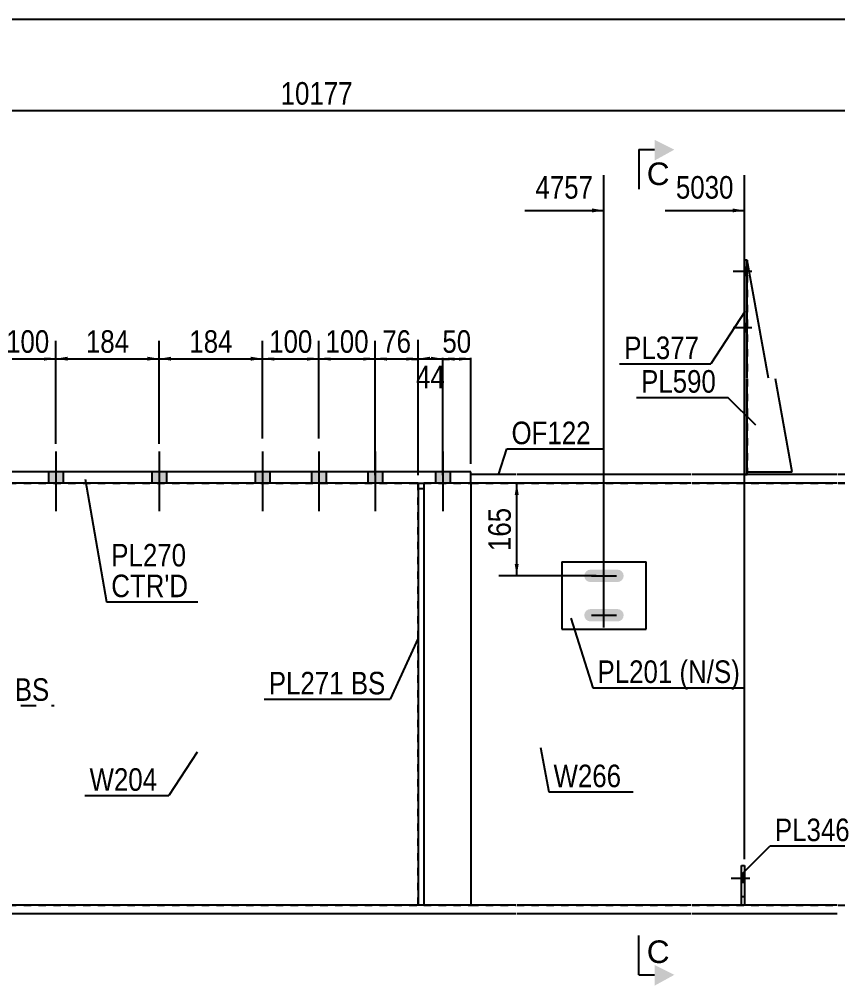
# Model space of a CAD drawing. Header units: millimetres. Extents: x -242 to 170, y -177 to 110.
# Drawn here: x -74.7 to 29.2, y -12.3 to 110.3 of the extents above; entities that cross this region are included whole.
import ezdxf

# ---------------------------------------------------------------- set-up
doc = ezdxf.new("R2010")
doc.units = ezdxf.units.MM
doc.linetypes.add('DXK_LINE_DOT1', pattern=[1.8814, 0.9407, -0.9407])
doc.linetypes.add('DXK_LINE_DOT2', pattern=[3.9198, 1.9599, -1.9599])
doc.styles.add('Arial', font='ARIAL.TTF', dxfattribs={"height": 0.2})
doc.styles.add('Arial Narrow', font='ARIALN.TTF', dxfattribs={"height": 0.2})

# ---------------------------------------------------------------- blocks, each defined once
blk = doc.blocks.new('Unknown-623346275-1210')
at = {"color": 5, "linetype": 'Continuous'}
blk.add_line((170.32, 110.34), (-239.68, 110.34), dxfattribs=at)
blk = doc.blocks.new('Part-623346275-1952 - 1645')
at = {"color": 7, "linetype": 'DXK_LINE_DOT1'}
for p, q in [((-17.36, 51.48), (-17.36, -2.09)), ((-17.36, 51.48), (-11.65, 51.48)), ((-11.55, 51.48), (10.59, 51.48)), ((10.69, 51.48), (29.12, 51.48)), ((29.22, 51.48), (51.36, 51.48)), ((51.46, 51.48), (62.89, 51.48)), ((62.99, 51.48), (81.17, 51.48)), ((81.27, 51.48), (99.7, 51.48)), ((99.8, 51.48), (117.98, 51.48)), ((118.08, 51.48), (140.07, 51.48)), ((140.07, 51.48), (140.07, -2.09)), ((-17.36, -2.09), (-11.65, -2.09)), ((-11.55, -2.09), (10.59, -2.09)), ((10.69, -2.09), (29.12, -2.09)), ((29.22, -2.09), (51.36, -2.09)), ((51.46, -2.09), (62.89, -2.09)), ((62.99, -2.09), (81.17, -2.09)), ((81.27, -2.09), (99.7, -2.09)), ((99.8, -2.09), (117.98, -2.09)), ((118.08, -2.09), (140.07, -2.09))]:
    blk.add_line(p, q, dxfattribs=at)
blk = doc.blocks.new('Part-623346275-1747 - 1645')
at = {"color": 2, "linetype": 'Continuous'}
for p, q in [((-24.05, 51.48), (-24.05, -2.09)), ((-24.05, 51.48), (-23.34, 51.48)), ((-23.34, 51.48), (-23.34, -2.09)), ((-23.34, -2.09), (-24.05, -2.09))]:
    blk.add_line(p, q, dxfattribs=at)
at = {"color": 7, "linetype": 'DXK_LINE_DOT1'}
blk.add_line((-24.05, 50.77), (-23.34, 50.77), dxfattribs=at)
blk = doc.blocks.new('Part-623346275-1774 - 1645')
at = {"color": 7, "linetype": 'DXK_LINE_DOT1'}
for p, q in [((-24.05, -2.09), (-24.05, 51.48)), ((-24.05, 51.48), (-23.34, 51.48)), ((-23.34, 51.48), (-23.34, -2.09)), ((-23.34, -2.09), (-24.05, -2.09))]:
    blk.add_line(p, q, dxfattribs=at)
blk = doc.blocks.new('Part-623346275-2047 - 1645')
at = {"color": 2, "linetype": 'Continuous'}
for p, q in [((-24.05, -2.09), (-89.15, -2.09)), ((-11.65, -2.09), (-23.34, -2.09)), ((10.59, -2.09), (-11.55, -2.09)), ((29.12, -2.09), (10.69, -2.09)), ((-102.17, -3.16), (-11.65, -3.16)), ((-11.55, -3.16), (10.59, -3.16)), ((10.69, -3.16), (29.12, -3.16))]:
    blk.add_line(p, q, dxfattribs=at)
blk = doc.blocks.new('Bolt-623346275-1776 - 1645')
at = {"linetype": 'Continuous'}
for points in [[(-91.95, 52.91), (-93.81, 52.91), (-93.81, 51.48), (-91.95, 51.48)], [(-91.95, 52.91), (-93.81, 52.91), (-93.81, 51.48), (-91.95, 51.48)], [(-83.38, 52.91), (-85.24, 52.91), (-85.24, 51.48), (-83.38, 51.48)], [(-83.38, 52.91), (-85.24, 52.91), (-85.24, 51.48), (-83.38, 51.48)], [(-76.24, 52.91), (-78.1, 52.91), (-78.1, 51.48), (-76.24, 51.48)], [(-76.24, 52.91), (-78.1, 52.91), (-78.1, 51.48), (-76.24, 51.48)], [(-69.1, 52.91), (-70.95, 52.91), (-70.95, 51.48), (-69.1, 51.48)], [(-69.1, 52.91), (-70.95, 52.91), (-70.95, 51.48), (-69.1, 51.48)], [(-55.98, 52.91), (-57.84, 52.91), (-57.84, 51.48), (-55.98, 51.48)], [(-55.98, 52.91), (-57.84, 52.91), (-57.84, 51.48), (-55.98, 51.48)], [(-42.86, 52.91), (-44.72, 52.91), (-44.72, 51.48), (-42.86, 51.48)], [(-42.86, 52.91), (-44.72, 52.91), (-44.72, 51.48), (-42.86, 51.48)], [(-35.72, 52.91), (-37.58, 52.91), (-37.58, 51.48), (-35.72, 51.48)], [(-35.72, 52.91), (-37.58, 52.91), (-37.58, 51.48), (-35.72, 51.48)], [(-28.58, 52.91), (-30.44, 52.91), (-30.44, 51.48), (-28.58, 51.48)], [(-28.58, 52.91), (-30.44, 52.91), (-30.44, 51.48), (-28.58, 51.48)], [(-20.01, 52.91), (-21.86, 52.91), (-21.86, 51.48), (-20.01, 51.48)], [(-20.01, 52.91), (-21.86, 52.91), (-21.86, 51.48), (-20.01, 51.48)]]:
    blk.add_hatch(color=3, dxfattribs=at).paths.add_polyline_path(points)
at = {"color": 3, "linetype": 'Continuous'}
for p, q in [((-92.88, 55.47), (-92.88, 47.91)), ((-92.88, 55.47), (-92.88, 47.91)), ((-84.31, 55.47), (-84.31, 47.91)), ((-84.31, 55.47), (-84.31, 47.91)), ((-77.17, 55.47), (-77.17, 47.91)), ((-77.17, 55.47), (-77.17, 47.91)), ((-70.03, 55.47), (-70.03, 47.91)), ((-70.03, 55.47), (-70.03, 47.91)), ((-56.91, 55.47), (-56.91, 47.91)), ((-56.91, 55.47), (-56.91, 47.91)), ((-43.79, 55.47), (-43.79, 47.91)), ((-43.79, 55.47), (-43.79, 47.91)), ((-36.65, 55.47), (-36.65, 47.91)), ((-36.65, 55.47), (-36.65, 47.91)), ((-29.51, 55.47), (-29.51, 47.91)), ((-29.51, 55.47), (-29.51, 47.91)), ((-20.94, 55.47), (-20.94, 47.91)), ((-20.94, 55.47), (-20.94, 47.91)), ((-93.81, 52.91), (-93.81, 51.48)), ((-93.81, 52.91), (-93.81, 51.48)), ((-91.95, 52.91), (-91.95, 51.48)), ((-91.95, 52.91), (-91.95, 51.48)), ((-85.24, 52.91), (-85.24, 51.48)), ((-85.24, 52.91), (-85.24, 51.48)), ((-83.38, 52.91), (-83.38, 51.48)), ((-83.38, 52.91), (-83.38, 51.48)), ((-78.1, 52.91), (-78.1, 51.48)), ((-78.1, 52.91), (-78.1, 51.48)), ((-76.24, 52.91), (-76.24, 51.48)), ((-76.24, 52.91), (-76.24, 51.48)), ((-70.95, 52.91), (-70.95, 51.48)), ((-70.95, 52.91), (-70.95, 51.48)), ((-69.1, 52.91), (-69.1, 51.48)), ((-69.1, 52.91), (-69.1, 51.48)), ((-57.84, 52.91), (-57.84, 51.48)), ((-57.84, 52.91), (-57.84, 51.48)), ((-55.98, 52.91), (-55.98, 51.48)), ((-55.98, 52.91), (-55.98, 51.48)), ((-44.72, 52.91), (-44.72, 51.48)), ((-44.72, 52.91), (-44.72, 51.48)), ((-42.86, 52.91), (-42.86, 51.48)), ((-42.86, 52.91), (-42.86, 51.48)), ((-37.58, 52.91), (-37.58, 51.48)), ((-37.58, 52.91), (-37.58, 51.48)), ((-35.72, 52.91), (-35.72, 51.48)), ((-35.72, 52.91), (-35.72, 51.48)), ((-30.44, 52.91), (-30.44, 51.48)), ((-30.44, 52.91), (-30.44, 51.48)), ((-28.58, 52.91), (-28.58, 51.48)), ((-28.58, 52.91), (-28.58, 51.48)), ((-21.86, 52.91), (-21.86, 51.48)), ((-21.86, 52.91), (-21.86, 51.48)), ((-20.01, 52.91), (-20.01, 51.48)), ((-20.01, 52.91), (-20.01, 51.48))]:
    blk.add_line(p, q, dxfattribs=at)
blk = doc.blocks.new('Part-623346275-2025 - 1645')
at = {"color": 2, "linetype": 'Continuous'}
for p, q in [((-11.65, 52.55), (-17.36, 52.55)), ((-17.36, 51.48), (-17.36, 52.55)), ((10.59, 52.55), (-11.55, 52.55)), ((29.12, 52.55), (10.69, 52.55)), ((51.36, 52.55), (29.22, 52.55)), ((62.89, 52.55), (51.46, 52.55)), ((81.17, 52.55), (62.99, 52.55)), ((99.7, 52.55), (81.27, 52.55)), ((117.98, 52.55), (99.8, 52.55)), ((123.79, 52.55), (118.08, 52.55)), ((123.79, 52.55), (123.79, 51.48)), ((-11.65, 51.48), (-17.36, 51.48)), ((10.59, 51.48), (-11.55, 51.48)), ((29.12, 51.48), (10.69, 51.48)), ((51.36, 51.48), (29.22, 51.48)), ((62.89, 51.48), (51.46, 51.48)), ((81.17, 51.48), (62.99, 51.48)), ((99.7, 51.48), (81.27, 51.48)), ((117.98, 51.48), (99.8, 51.48)), ((123.79, 51.48), (118.08, 51.48))]:
    blk.add_line(p, q, dxfattribs=at)
blk = doc.blocks.new('Part-623346275-2130 - 1645')
at = {"color": 2, "linetype": 'Continuous'}
for p, q in [((-96.45, 51.48), (-96.45, -2.09)), ((-17.36, 51.48), (-17.36, -2.09))]:
    blk.add_line(p, q, dxfattribs=at)
at = {"color": 7, "linetype": 'DXK_LINE_DOT1'}
for p, q in [((-96.45, 51.48), (-89.86, 51.48)), ((-89.15, 51.48), (-24.05, 51.48)), ((-23.34, 51.48), (-17.36, 51.48)), ((-96.45, -2.09), (-89.86, -2.09)), ((-89.15, -2.09), (-24.05, -2.09)), ((-23.34, -2.09), (-17.36, -2.09))]:
    blk.add_line(p, q, dxfattribs=at)
blk = doc.blocks.new('Part-623346275-3207 - 1645')
at = {"color": 2, "linetype": 'Continuous'}
for p, q in [((-5.84, 41.48), (4.88, 41.48)), ((-5.84, 41.48), (-5.84, 32.91)), ((4.88, 32.91), (4.88, 41.48)), ((-5.84, 32.91), (4.88, 32.91))]:
    blk.add_line(p, q, dxfattribs=at)
blk = doc.blocks.new('Bolt-623346275-2173 - 1645')
at = {"linetype": 'Continuous'}
for points in [[(1.79, 39.14), (1.96, 39.39), (2.02, 39.7), (1.96, 40), (1.79, 40.25), (1.54, 40.42), (1.24, 40.48), (-2.19, 40.48), (-2.49, 40.42), (-2.75, 40.25), (-2.92, 40), (-2.98, 39.7), (-2.92, 39.39), (-2.75, 39.14), (-2.49, 38.97), (-2.19, 38.91), (1.24, 38.91), (1.54, 38.97)], [(1.79, 34.14), (1.96, 34.39), (2.02, 34.7), (1.96, 35), (1.79, 35.25), (1.54, 35.42), (1.24, 35.48), (-2.19, 35.48), (-2.49, 35.42), (-2.75, 35.25), (-2.92, 35), (-2.98, 34.7), (-2.92, 34.39), (-2.75, 34.14), (-2.49, 33.97), (-2.19, 33.91), (1.24, 33.91), (1.54, 33.97)]]:
    blk.add_hatch(color=3, dxfattribs=at).paths.add_polyline_path(points)
at = {"color": 3, "linetype": 'Continuous'}
for p, q in [((-0.48, 38.12), (-0.48, 41.27)), ((-2.05, 39.7), (1.09, 39.7)), ((-0.48, 33.12), (-0.48, 36.27)), ((-2.05, 34.7), (1.09, 34.7))]:
    blk.add_line(p, q, dxfattribs=at)
blk = doc.blocks.new('Part-623346275-3206 - 1645')
at = {"color": 2, "linetype": 'Continuous'}
for p, q in [((-17.36, 52.91), (-96.45, 52.91)), ((-96.45, 52.91), (-96.45, 51.48)), ((-17.36, 51.48), (-17.36, 52.91)), ((-96.45, 51.48), (-89.86, 51.48)), ((-24.05, 51.48), (-89.15, 51.48)), ((-17.36, 51.48), (-23.34, 51.48))]:
    blk.add_line(p, q, dxfattribs=at)
blk = doc.blocks.new('Part-623346275-16060 - 1645')
at = {"color": 2, "linetype": 'Continuous'}
for p, q in [((20.38, 64.79), (17.69, 79.76)), ((23.41, 52.91), (21.29, 64.69)), ((17.69, 52.91), (23.41, 52.91))]:
    blk.add_line(p, q, dxfattribs=at)
at = {"color": 7, "linetype": 'DXK_LINE_DOT1'}
for p, q in [((17.69, 79.76), (17.69, 64.79)), ((17.69, 64.69), (17.69, 52.91))]:
    blk.add_line(p, q, dxfattribs=at)
blk = doc.blocks.new('Bolt-623346275-17403 - 1645')
at = {"color": 3, "linetype": 'DXK_LINE_DOT2'}
for p, q in [((18.01, 1.27), (15.66, 1.27)), ((17.34, 1.77), (16.98, 1.77)), ((17.34, 0.77), (16.98, 0.77))]:
    blk.add_line(p, q, dxfattribs=at)
blk = doc.blocks.new('Part-623346275-16059 - 1645')
at = {"color": 2, "linetype": 'Continuous'}
for p, q in [((17.69, 79.76), (17.34, 79.76)), ((17.34, 79.76), (17.34, 64.79)), ((17.69, 64.79), (17.69, 79.76)), ((17.34, 64.69), (17.34, 52.55)), ((17.69, 52.55), (17.69, 64.69))]:
    blk.add_line(p, q, dxfattribs=at)
at = {"color": 7, "linetype": 'DXK_LINE_DOT1'}
blk.add_line((17.34, 52.55), (17.69, 52.55), dxfattribs=at)
blk = doc.blocks.new('Part-623346275-16063 - 1645')
at = {"color": 7, "linetype": 'DXK_LINE_DOT1'}
for p, q in [((16.98, -2.09), (16.98, 2.91)), ((16.98, 2.91), (17.34, 2.91)), ((17.34, 2.91), (17.34, -2.09)), ((16.98, -1.02), (17.34, -1.02))]:
    blk.add_line(p, q, dxfattribs=at)
blk = doc.blocks.new('Bolt-623346275-16066 - 1645')
at = {"linetype": 'Continuous'}
for points in [[(17.69, 77.83), (17.69, 78.83), (17.34, 78.83), (17.34, 77.83)], [(17.69, 77.83), (17.69, 78.83), (17.34, 78.83), (17.34, 77.83)], [(17.69, 70.69), (17.69, 71.69), (17.34, 71.69), (17.34, 70.69)], [(17.69, 70.69), (17.69, 71.69), (17.34, 71.69), (17.34, 70.69)]]:
    blk.add_hatch(color=3, dxfattribs=at).paths.add_polyline_path(points)
at = {"color": 3, "linetype": 'Continuous'}
for p, q in [((17.69, 78.83), (17.34, 78.83)), ((17.69, 78.83), (17.34, 78.83)), ((18.26, 78.33), (15.91, 78.33)), ((18.26, 78.33), (15.91, 78.33)), ((17.69, 77.83), (17.34, 77.83)), ((17.69, 77.83), (17.34, 77.83)), ((18.26, 71.19), (15.91, 71.19)), ((18.26, 71.19), (15.91, 71.19)), ((17.69, 71.69), (17.34, 71.69)), ((17.69, 71.69), (17.34, 71.69)), ((17.69, 70.69), (17.34, 70.69)), ((17.69, 70.69), (17.34, 70.69))]:
    blk.add_line(p, q, dxfattribs=at)
blk = doc.blocks.new('Part-623346275-17395 - 1645')
at = {"color": 2, "linetype": 'Continuous'}
for p, q in [((16.98, -2.09), (16.98, 2.91)), ((16.98, 2.91), (17.34, 2.91)), ((17.34, 2.91), (17.34, -2.09))]:
    blk.add_line(p, q, dxfattribs=at)
blk = doc.blocks.new('Bolt-623346275-17409 - 1645')
at = {"linetype": 'Continuous'}
blk.add_hatch(color=3, dxfattribs=at).paths.add_polyline_path([(17.34, 0.77), (17.34, 1.77), (16.98, 1.77), (16.98, 0.77)])
at = {"color": 3, "linetype": 'Continuous'}
for p, q in [((18.01, 1.27), (15.66, 1.27)), ((17.34, 1.77), (16.98, 1.77)), ((17.34, 0.77), (16.98, 0.77))]:
    blk.add_line(p, q, dxfattribs=at)
blk = doc.blocks.new('StraightDimension-623346275-21803 - 1645')
at = {"linetype": 'Continuous'}
for points in [[(-75.67, 67.01), (-77.17, 67.26), (-75.67, 67.51)], [(-71.53, 67.51), (-70.03, 67.26), (-71.53, 67.01)]]:
    blk.add_hatch(color=7, dxfattribs=at).paths.add_polyline_path(points)
at = {"color": 7, "linetype": 'Continuous'}
for p, q in [((-77.17, 56.47), (-77.17, 69.51)), ((-70.03, 56.47), (-70.03, 69.51)), ((-77.17, 67.26), (-70.03, 67.26))]:
    blk.add_line(p, q, dxfattribs=at)
at = {"color": 0}
blk.add_wipeout([(-70.25, 67.41), (-70.25, 71.61), (-76.94, 71.61), (-76.94, 67.41)], dxfattribs=at)
at = {"color": 3, "style": 'Arial Narrow'}
blk.add_text('100', height=2.863, dxfattribs=at).set_placement((-76.34, 68.01))
blk = doc.blocks.new('StraightDimension-623346275-2334 - 1645')
at = {"color": 7, "linetype": 'Continuous'}
blk.add_line((-215.36, 98.76), (141.5, 98.76), dxfattribs=at)
at = {"color": 0}
blk.add_wipeout([(-31.76, 98.91), (-31.76, 103.11), (-42.1, 103.11), (-42.1, 98.91)], dxfattribs=at)
at = {"color": 3, "style": 'Arial Narrow'}
blk.add_text('10177', height=2.863, dxfattribs=at).set_placement((-41.5, 99.51))
blk = doc.blocks.new('StraightDimension-623346275-19581 - 1645')
at = {"linetype": 'Continuous'}
for points in [[(-11.8, 49.98), (-11.55, 51.48), (-11.3, 49.98)], [(-11.3, 41.2), (-11.55, 39.7), (-11.8, 41.2)]]:
    blk.add_hatch(color=7, dxfattribs=at).paths.add_polyline_path(points)
at = {"color": 7, "linetype": 'Continuous'}
for p, q in [((-1.48, 51.48), (-13.8, 51.48)), ((-11.55, 39.7), (-11.55, 51.48)), ((-1.48, 39.7), (-13.8, 39.7))]:
    blk.add_line(p, q, dxfattribs=at)
at = {"color": 0}
blk.add_wipeout([(-11.7, 48.93), (-15.9, 48.93), (-15.9, 42.25), (-11.7, 42.25)], dxfattribs=at)
at = {"color": 3, "style": 'Arial Narrow'}
blk.add_text('165', height=2.863, rotation=90.0002, dxfattribs=at).set_placement((-12.3, 42.85))
blk = doc.blocks.new('StraightDimension-623346275-21797 - 1645')
at = {"linetype": 'Continuous'}
for points in [[(-22.55, 67.01), (-24.05, 67.26), (-22.55, 67.51)], [(-22.44, 67.51), (-20.94, 67.26), (-22.44, 67.01)]]:
    blk.add_hatch(color=7, dxfattribs=at).paths.add_polyline_path(points)
at = {"color": 7, "linetype": 'Continuous'}
for p, q in [((-24.05, 52.48), (-24.05, 69.66)), ((-20.94, 52.48), (-20.94, 69.66)), ((-24.05, 67.26), (-20.94, 67.26))]:
    blk.add_line(p, q, dxfattribs=at)
at = {"color": 0}
blk.add_wipeout([(-20.07, 62.91), (-20.07, 67.11), (-24.92, 67.11), (-24.92, 62.91)], dxfattribs=at)
at = {"color": 3, "style": 'Arial Narrow'}
blk.add_text('44', height=2.863, dxfattribs=at).set_placement((-24.32, 63.51))
blk = doc.blocks.new('StraightDimension-623346275-21802 - 1645')
at = {"linetype": 'Continuous'}
for points in [[(-68.53, 67.01), (-70.03, 67.26), (-68.53, 67.51)], [(-58.41, 67.51), (-56.91, 67.26), (-58.41, 67.01)]]:
    blk.add_hatch(color=7, dxfattribs=at).paths.add_polyline_path(points)
at = {"color": 7, "linetype": 'Continuous'}
for p, q in [((-70.03, 56.47), (-70.03, 69.51)), ((-56.91, 56.47), (-56.91, 69.51)), ((-70.03, 67.26), (-56.91, 67.26))]:
    blk.add_line(p, q, dxfattribs=at)
at = {"color": 0}
blk.add_wipeout([(-60.13, 67.41), (-60.13, 71.61), (-66.81, 71.61), (-66.81, 67.41)], dxfattribs=at)
at = {"color": 3, "style": 'Arial Narrow'}
blk.add_text('184', height=2.863, dxfattribs=at).set_placement((-66.21, 68.01))
blk = doc.blocks.new('StraightDimension-623346275-21798 - 1645')
at = {"linetype": 'Continuous'}
for points in [[(-28.01, 67.01), (-29.51, 67.26), (-28.01, 67.51)], [(-25.55, 67.51), (-24.05, 67.26), (-25.55, 67.01)]]:
    blk.add_hatch(color=7, dxfattribs=at).paths.add_polyline_path(points)
at = {"color": 7, "linetype": 'Continuous'}
for p, q in [((-29.51, 52.48), (-29.51, 69.51)), ((-24.05, 52.48), (-24.05, 69.51)), ((-29.51, 67.26), (-24.05, 67.26))]:
    blk.add_line(p, q, dxfattribs=at)
at = {"color": 0}
blk.add_wipeout([(-24.35, 67.41), (-24.35, 71.61), (-29.21, 71.61), (-29.21, 67.41)], dxfattribs=at)
at = {"color": 3, "style": 'Arial Narrow'}
blk.add_text('76', height=2.863, dxfattribs=at).set_placement((-28.61, 68.01))
blk = doc.blocks.new('StraightDimension-623346275-19434 - 1645')
at = {"linetype": 'Continuous'}
blk.add_hatch(color=7, dxfattribs=at).paths.add_polyline_path([(15.84, 86.33), (17.34, 86.08), (15.84, 85.83)])
at = {"color": 7, "linetype": 'Continuous'}
for p, q in [((17.34, 3.73), (17.34, 90.58)), ((7.27, 86.08), (17.34, 86.08))]:
    blk.add_line(p, q, dxfattribs=at)
at = {"color": 0}
blk.add_wipeout([(16.56, 86.98), (16.56, 91.18), (8.05, 91.18), (8.05, 86.98)], dxfattribs=at)
at = {"color": 3, "style": 'Arial Narrow'}
blk.add_text('5030', height=2.863, dxfattribs=at).set_placement((8.65, 87.58))
blk = doc.blocks.new('StraightDimension-623346275-19435 - 1645')
at = {"linetype": 'Continuous'}
blk.add_hatch(color=7, dxfattribs=at).paths.add_polyline_path([(-1.98, 86.33), (-0.48, 86.08), (-1.98, 85.83)])
at = {"color": 7, "linetype": 'Continuous'}
for p, q in [((-0.48, 35.7), (-0.48, 90.58)), ((-10.54, 86.08), (-0.48, 86.08))]:
    blk.add_line(p, q, dxfattribs=at)
at = {"color": 0}
blk.add_wipeout([(-1.25, 86.98), (-1.25, 91.18), (-9.77, 91.18), (-9.77, 86.98)], dxfattribs=at)
at = {"color": 3, "style": 'Arial Narrow'}
blk.add_text('4757', height=2.863, dxfattribs=at).set_placement((-9.17, 87.58))
blk = doc.blocks.new('StraightDimension-623346275-21796 - 1645')
at = {"linetype": 'Continuous'}
for points in [[(-19.44, 67.01), (-20.94, 67.26), (-19.44, 67.51)], [(-18.86, 67.51), (-17.36, 67.26), (-18.86, 67.01)]]:
    blk.add_hatch(color=7, dxfattribs=at).paths.add_polyline_path(points)
at = {"color": 7, "linetype": 'Continuous'}
for p, q in [((-20.94, 52.48), (-20.94, 69.51)), ((-17.36, 53.91), (-17.36, 69.51)), ((-20.94, 67.26), (-17.36, 67.26))]:
    blk.add_line(p, q, dxfattribs=at)
at = {"color": 0}
blk.add_wipeout([(-16.72, 67.41), (-16.72, 71.61), (-21.58, 71.61), (-21.58, 67.41)], dxfattribs=at)
at = {"color": 3, "style": 'Arial Narrow'}
blk.add_text('50', height=2.863, dxfattribs=at).set_placement((-20.98, 68.01))
blk = doc.blocks.new('StraightDimension-623346275-21799 - 1645')
at = {"linetype": 'Continuous'}
for points in [[(-35.15, 67.01), (-36.65, 67.26), (-35.15, 67.51)], [(-31.01, 67.51), (-29.51, 67.26), (-31.01, 67.01)]]:
    blk.add_hatch(color=7, dxfattribs=at).paths.add_polyline_path(points)
at = {"color": 7, "linetype": 'Continuous'}
for p, q in [((-36.65, 57.12), (-36.65, 69.51)), ((-29.51, 52.48), (-29.51, 69.51)), ((-36.65, 67.26), (-29.51, 67.26))]:
    blk.add_line(p, q, dxfattribs=at)
at = {"color": 0}
blk.add_wipeout([(-29.74, 67.41), (-29.74, 71.61), (-36.42, 71.61), (-36.42, 67.41)], dxfattribs=at)
at = {"color": 3, "style": 'Arial Narrow'}
blk.add_text('100', height=2.863, dxfattribs=at).set_placement((-35.82, 68.01))
blk = doc.blocks.new('StraightDimension-623346275-21800 - 1645')
at = {"linetype": 'Continuous'}
for points in [[(-42.29, 67.01), (-43.79, 67.26), (-42.29, 67.51)], [(-38.15, 67.51), (-36.65, 67.26), (-38.15, 67.01)]]:
    blk.add_hatch(color=7, dxfattribs=at).paths.add_polyline_path(points)
at = {"color": 7, "linetype": 'Continuous'}
for p, q in [((-43.79, 57.12), (-43.79, 69.51)), ((-36.65, 57.12), (-36.65, 69.51)), ((-43.79, 67.26), (-36.65, 67.26))]:
    blk.add_line(p, q, dxfattribs=at)
at = {"color": 0}
blk.add_wipeout([(-36.88, 67.41), (-36.88, 71.61), (-43.56, 71.61), (-43.56, 67.41)], dxfattribs=at)
at = {"color": 3, "style": 'Arial Narrow'}
blk.add_text('100', height=2.863, dxfattribs=at).set_placement((-42.96, 68.01))
blk = doc.blocks.new('StraightDimension-623346275-21801 - 1645')
at = {"linetype": 'Continuous'}
for points in [[(-55.41, 67.01), (-56.91, 67.26), (-55.41, 67.51)], [(-45.29, 67.51), (-43.79, 67.26), (-45.29, 67.01)]]:
    blk.add_hatch(color=7, dxfattribs=at).paths.add_polyline_path(points)
at = {"color": 7, "linetype": 'Continuous'}
for p, q in [((-56.91, 56.47), (-56.91, 69.51)), ((-43.79, 57.12), (-43.79, 69.51)), ((-56.91, 67.26), (-43.79, 67.26))]:
    blk.add_line(p, q, dxfattribs=at)
at = {"color": 0}
blk.add_wipeout([(-47.01, 67.41), (-47.01, 71.61), (-53.69, 71.61), (-53.69, 67.41)], dxfattribs=at)
at = {"color": 3, "style": 'Arial Narrow'}
blk.add_text('184', height=2.863, dxfattribs=at).set_placement((-53.09, 68.01))
blk = doc.blocks.new('MarkSet-623346275-2942 - 1645')
at = {"color": 0}
for points in [[(-33.5, 24.65), (-33.5, 27.65), (-43.01, 27.65), (-43.01, 24.65)], [(-28.22, 24.65), (-28.22, 27.65), (-32.6, 27.65), (-32.6, 24.65)]]:
    blk.add_wipeout(points, dxfattribs=at)
for points in [[(-33.5, 24.65), (-33.5, 27.65), (-43.01, 27.65), (-43.01, 24.65)], [(-28.22, 24.65), (-28.22, 27.65), (-32.6, 27.65), (-32.6, 24.65)]]:
    blk.add_wipeout(points, dxfattribs=at)
at = {"color": 7, "linetype": 'Continuous'}
for p in [(-24.05, 31.78), (-43.61, 24.05)]:
    blk.add_line(p, (-27.62, 24.05), dxfattribs=at)
at = {"color": 3, "style": 'Arial Narrow'}
for s, p in [('PL271', (-43.01, 24.65)), ('BS', (-32.6, 24.65))]:
    blk.add_text(s, height=2.863, dxfattribs=at).set_placement(p)
blk = doc.blocks.new('Mark-623346275-1948 - 1645')
at = {"color": 0}
blk.add_wipeout([(1.71, 12.87), (1.71, 15.87), (-6.88, 15.87), (-6.88, 12.87)], dxfattribs=at)
blk.add_wipeout([(1.71, 12.87), (1.71, 15.87), (-6.88, 15.87), (-6.88, 12.87)], dxfattribs=at)
at = {"color": 7, "linetype": 'Continuous'}
for p, q in [((-8.53, 17.9), (-7.48, 12.27)), ((-7.48, 12.27), (3.21, 12.27))]:
    blk.add_line(p, q, dxfattribs=at)
at = {"color": 3, "style": 'Arial Narrow'}
blk.add_text('W266', height=2.863, dxfattribs=at).set_placement((-6.88, 12.87))
blk = doc.blocks.new('Mark-623346275-2126 - 1645')
at = {"color": 7, "linetype": 'Continuous'}
blk.add_line((-52.08, 17.32), (-55.67, 11.81), dxfattribs=at)
at = {"color": 0}
blk.add_wipeout([(-57.17, 12.41), (-57.17, 15.41), (-65.75, 15.41), (-65.75, 12.41)], dxfattribs=at)
blk.add_wipeout([(-57.17, 12.41), (-57.17, 15.41), (-65.75, 15.41), (-65.75, 12.41)], dxfattribs=at)
at = {"color": 7, "linetype": 'Continuous'}
blk.add_line((-66.35, 11.81), (-55.67, 11.81), dxfattribs=at)
at = {"color": 3, "style": 'Arial Narrow'}
blk.add_text('W204', height=2.863, dxfattribs=at).set_placement((-65.75, 12.41))
blk = doc.blocks.new('Mark-623346275-2021 - 1645')
at = {"color": 0}
blk.add_wipeout([(-2.16, 56.41), (-2.16, 59.41), (-12.21, 59.41), (-12.21, 56.41)], dxfattribs=at)
blk.add_wipeout([(-2.16, 56.41), (-2.16, 59.41), (-12.21, 59.41), (-12.21, 56.41)], dxfattribs=at)
at = {"color": 7, "linetype": 'Continuous'}
for p, q in [((-13.85, 52.52), (-12.81, 55.81)), ((-12.81, 55.81), (-0.66, 55.81))]:
    blk.add_line(p, q, dxfattribs=at)
at = {"color": 3, "style": 'Arial Narrow'}
blk.add_text('OF122', height=2.863, dxfattribs=at).set_placement((-12.21, 56.41))
blk = doc.blocks.new('MarkSet-623346275-19566 - 1645')
at = {"color": 0}
for points in [[(30.71, 6.02), (30.71, 9.02), (21.21, 9.02), (21.21, 6.02)], [(35.99, 6.02), (35.99, 9.02), (31.61, 9.02), (31.61, 6.02)]]:
    blk.add_wipeout(points, dxfattribs=at)
for points in [[(30.71, 6.02), (30.71, 9.02), (21.21, 9.02), (21.21, 6.02)], [(35.99, 6.02), (35.99, 9.02), (31.61, 9.02), (31.61, 6.02)]]:
    blk.add_wipeout(points, dxfattribs=at)
at = {"color": 7, "linetype": 'Continuous'}
for p, q in [((17.07, 1.89), (20.61, 5.42)), ((20.61, 5.42), (36.59, 5.42))]:
    blk.add_line(p, q, dxfattribs=at)
at = {"color": 3, "style": 'Arial Narrow'}
for s, p in [('PL346', (21.21, 6.02)), ('BS', (31.61, 6.02))]:
    blk.add_text(s, height=2.863, dxfattribs=at).set_placement(p)
blk = doc.blocks.new('MarkSet-623346275-2948 - 1645')
at = {"color": 0}
for points in [[(-76.14, 23.83), (-76.14, 26.83), (-85.64, 26.83), (-85.64, 23.83)], [(-70.86, 23.83), (-70.86, 26.83), (-75.24, 26.83), (-75.24, 23.83)]]:
    blk.add_wipeout(points, dxfattribs=at)
for points in [[(-76.14, 23.83), (-76.14, 26.83), (-85.64, 26.83), (-85.64, 23.83)], [(-70.86, 23.83), (-70.86, 26.83), (-75.24, 26.83), (-75.24, 23.83)]]:
    blk.add_wipeout(points, dxfattribs=at)
at = {"color": 7, "linetype": 'DXK_LINE_DOT2'}
for p, q in [((-89.28, 30.3), (-86.24, 23.23)), ((-86.24, 23.23), (-70.26, 23.23))]:
    blk.add_line(p, q, dxfattribs=at)
at = {"color": 3, "style": 'Arial Narrow'}
for s, p in [('PL271', (-85.64, 23.83)), ('BS', (-75.24, 23.83))]:
    blk.add_text(s, height=2.863, dxfattribs=at).set_placement(p)
blk = doc.blocks.new('SectionMark-623346275-2842 - 1645')
at = {"color": 7, "linetype": 'Continuous'}
for p, q in [((3.95, 93.8), (3.95, 88.8)), ((3.95, 93.8), (5.95, 93.8)), ((3.95, -10.95), (3.95, -5.95)), ((3.95, -10.95), (5.95, -10.95))]:
    blk.add_line(p, q, dxfattribs=at)
at = {"color": 0, "linetype": 'Continuous'}
for points in [[(7.84, 89.3), (7.84, 92.3), (4.95, 92.3), (4.95, 89.3)], [(7.84, -9.45), (7.84, -6.45), (4.95, -6.45), (4.95, -9.45)]]:
    blk.add_wipeout(points, dxfattribs=at)
at = {"linetype": 'Continuous'}
for points in [[(5.95, 95.05), (8.45, 93.8), (5.95, 92.42)], [(5.95, -9.7), (8.45, -10.95), (5.95, -12.32)]]:
    blk.add_hatch(color=7, dxfattribs=at).paths.add_polyline_path(points)
at = {"color": 136, "linetype": 'Continuous', "style": 'Arial'}
for p in [(4.95, 89.3), (4.95, -9.45)]:
    blk.add_text('C', height=2.87, dxfattribs=at).set_placement(p)
blk = doc.blocks.new('Mark-623346275-3245 - 1645')
at = {"color": 0}
for points in [[(-53.49, 40.89), (-53.49, 43.89), (-62.99, 43.89), (-62.99, 40.89)], [(-53.24, 36.99), (-53.24, 39.99), (-62.99, 39.99), (-62.99, 36.99)]]:
    blk.add_wipeout(points, dxfattribs=at)
for points in [[(-53.49, 40.89), (-53.49, 43.89), (-62.99, 43.89), (-62.99, 40.89)], [(-53.24, 36.99), (-53.24, 39.99), (-62.99, 39.99), (-62.99, 36.99)]]:
    blk.add_wipeout(points, dxfattribs=at)
at = {"color": 7, "linetype": 'Continuous'}
for p, q in [((-66.32, 51.95), (-63.59, 36.39)), ((-63.59, 36.39), (-51.99, 36.39))]:
    blk.add_line(p, q, dxfattribs=at)
at = {"color": 3, "style": 'Arial Narrow'}
blk.add_text('PL270', height=2.863, dxfattribs=at).set_placement((-62.99, 40.89))
at = {"color": 1, "style": 'Arial Narrow'}
blk.add_text("CTR'D", height=2.863, dxfattribs=at).set_placement((-62.99, 36.99))
blk = doc.blocks.new('Mark-623346275-3248 - 1645')
at = {"color": 0}
for points in [[(8.2, 26.1), (8.2, 29.1), (-1.3, 29.1), (-1.3, 26.1)], [(16.77, 26.1), (16.77, 29.1), (9.1, 29.1), (9.1, 26.1)]]:
    blk.add_wipeout(points, dxfattribs=at)
for points in [[(8.2, 26.1), (8.2, 29.1), (-1.3, 29.1), (-1.3, 26.1)], [(16.77, 26.1), (16.77, 29.1), (9.1, 29.1), (9.1, 26.1)]]:
    blk.add_wipeout(points, dxfattribs=at)
at = {"color": 7, "linetype": 'Continuous'}
for p, q in [((-4.7, 34.31), (-1.9, 25.5)), ((-1.9, 25.5), (17.37, 25.5))]:
    blk.add_line(p, q, dxfattribs=at)
at = {"color": 3, "style": 'Arial Narrow'}
for s, p in [('PL201', (-1.3, 26.1)), ('(N/', (9.1, 26.1)), ('S)', (13.48, 26.1))]:
    blk.add_text(s, height=2.863, dxfattribs=at).set_placement(p)
blk = doc.blocks.new('Mark-623346275-16127 - 1645')
at = {"color": 7, "linetype": 'Continuous'}
blk.add_line((18.77, 58.82), (15.24, 62.35), dxfattribs=at)
at = {"color": 0}
blk.add_wipeout([(13.74, 62.95), (13.74, 65.95), (4.23, 65.95), (4.23, 62.95)], dxfattribs=at)
blk.add_wipeout([(13.74, 62.95), (13.74, 65.95), (4.23, 65.95), (4.23, 62.95)], dxfattribs=at)
at = {"color": 7, "linetype": 'Continuous'}
blk.add_line((3.63, 62.35), (15.24, 62.35), dxfattribs=at)
at = {"color": 3, "style": 'Arial Narrow'}
blk.add_text('PL590', height=2.863, dxfattribs=at).set_placement((4.23, 62.95))
blk = doc.blocks.new('Mark-623346275-16135 - 1645')
at = {"color": 7, "linetype": 'Continuous'}
blk.add_line((17.43, 73.31), (13.1, 66.61), dxfattribs=at)
at = {"color": 0}
blk.add_wipeout([(11.6, 67.21), (11.6, 70.21), (2.09, 70.21), (2.09, 67.21)], dxfattribs=at)
blk.add_wipeout([(11.6, 67.21), (11.6, 70.21), (2.09, 70.21), (2.09, 67.21)], dxfattribs=at)
at = {"color": 7, "linetype": 'Continuous'}
blk.add_line((1.49, 66.61), (13.1, 66.61), dxfattribs=at)
at = {"color": 3, "style": 'Arial Narrow'}
blk.add_text('PL377', height=2.863, dxfattribs=at).set_placement((2.09, 67.21))

msp = doc.modelspace()

# ---------------------------------------------------------------- block references
for name in ['Unknown-623346275-1210', 'Part-623346275-16059 - 1645', 'Part-623346275-16060 - 1645', 'Bolt-623346275-16066 - 1645', 'Bolt-623346275-1776 - 1645', 'Part-623346275-3206 - 1645', 'Part-623346275-2025 - 1645', 'Part-623346275-2130 - 1645', 'Part-623346275-1747 - 1645', 'Part-623346275-1774 - 1645', 'Part-623346275-1952 - 1645', 'Part-623346275-3207 - 1645', 'Bolt-623346275-2173 - 1645', 'Part-623346275-16063 - 1645', 'Part-623346275-17395 - 1645', 'Bolt-623346275-17403 - 1645', 'Bolt-623346275-17409 - 1645', 'Part-623346275-2047 - 1645']:
    msp.add_blockref(name, (0, 0))

# ---------------------------------------------------------------- next in the draw order: block references
for name in ['StraightDimension-623346275-21803 - 1645', 'Mark-623346275-3245 - 1645', 'StraightDimension-623346275-19581 - 1645', 'MarkSet-623346275-2942 - 1645', 'MarkSet-623346275-2948 - 1645', 'Mark-623346275-2126 - 1645', 'Mark-623346275-1948 - 1645']:
    msp.add_blockref(name, (0, 0))

# ---------------------------------------------------------------- next in the draw order: block references
msp.add_blockref('StraightDimension-623346275-2334 - 1645', (0, 0))

# ---------------------------------------------------------------- next in the draw order: block references
for name in ['StraightDimension-623346275-19435 - 1645', 'StraightDimension-623346275-19434 - 1645', 'StraightDimension-623346275-21802 - 1645', 'StraightDimension-623346275-21797 - 1645']:
    msp.add_blockref(name, (0, 0))

# ---------------------------------------------------------------- next in the draw order: block references
for name in ['SectionMark-623346275-2842 - 1645', 'StraightDimension-623346275-21798 - 1645', 'StraightDimension-623346275-21796 - 1645', 'Mark-623346275-2021 - 1645', 'MarkSet-623346275-19566 - 1645']:
    msp.add_blockref(name, (0, 0))

# ---------------------------------------------------------------- next in the draw order: block references
for name in ['Mark-623346275-16135 - 1645', 'StraightDimension-623346275-21799 - 1645', 'Mark-623346275-16127 - 1645', 'Mark-623346275-3248 - 1645']:
    msp.add_blockref(name, (0, 0))

# ---------------------------------------------------------------- next in the draw order: block references
msp.add_blockref('StraightDimension-623346275-21800 - 1645', (0, 0))

# ---------------------------------------------------------------- next in the draw order: block references
msp.add_blockref('StraightDimension-623346275-21801 - 1645', (0, 0))

doc.saveas('drawing.dxf')
